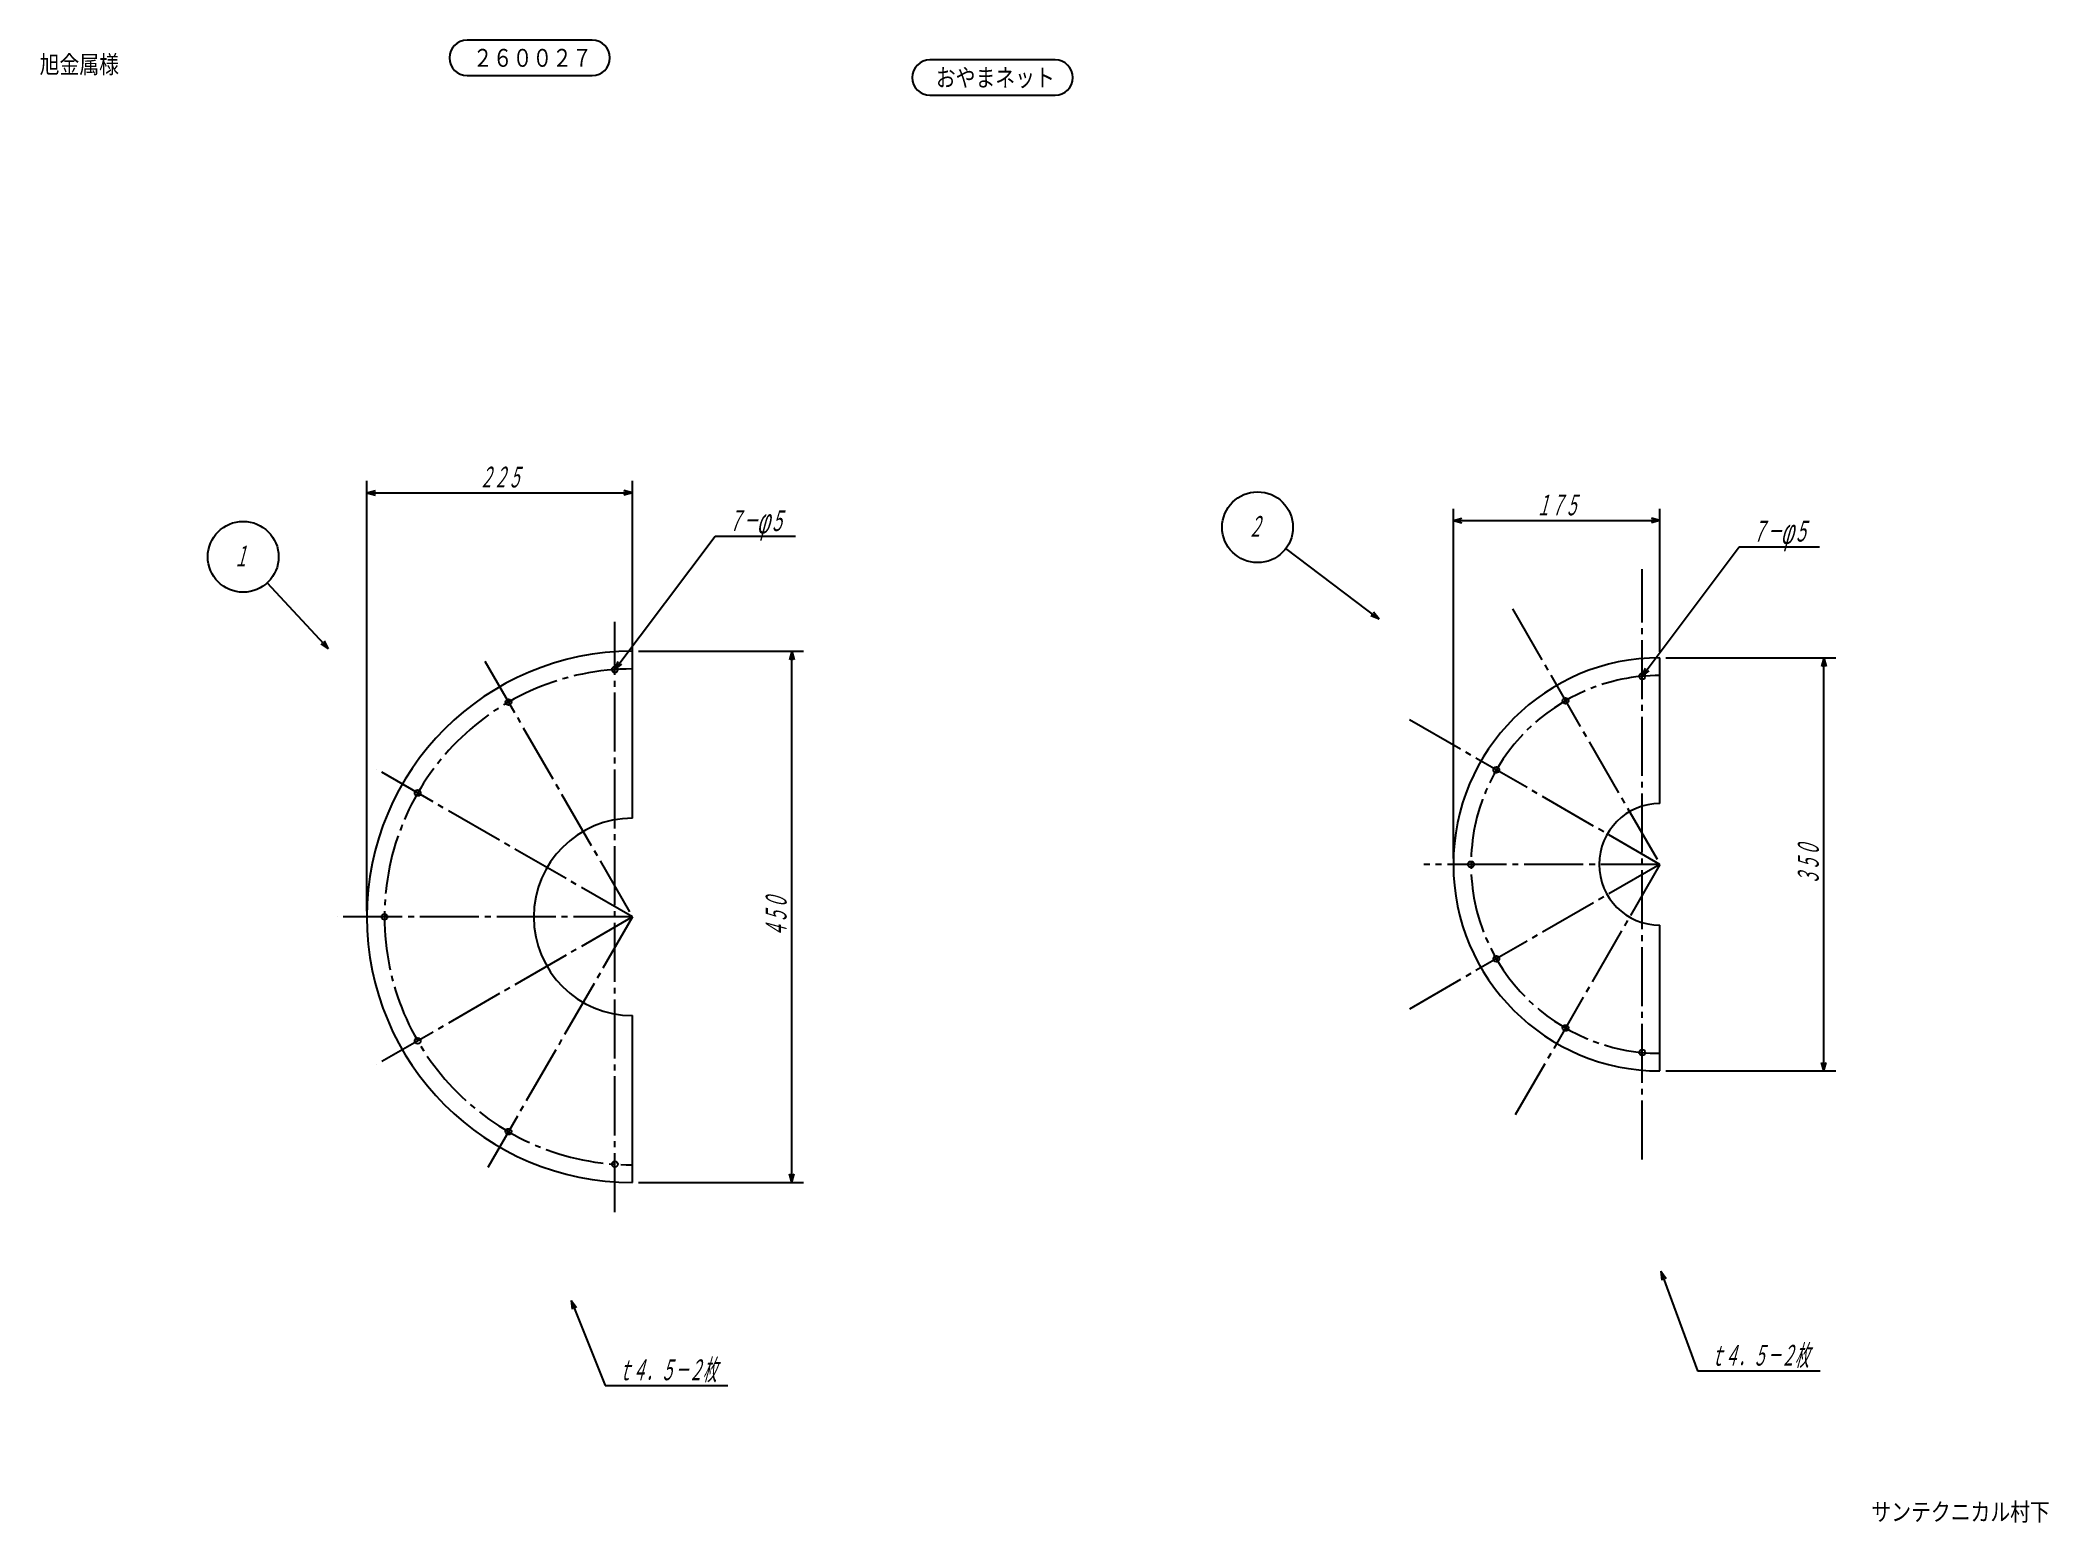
# Model space of a CAD drawing. Header units: millimetres. Extents: x 30 to 370, y 22 to 273.
import ezdxf
from ezdxf.enums import TextEntityAlignment as Align

# ---------------------------------------------------------------- set-up
doc = ezdxf.new("R2010")
doc.units = ezdxf.units.MM
doc.linetypes.add('DASHDOT', pattern=[13, 10, -1, 1, -1])
doc.layers.add('GR1_01', color=7, linetype='Continuous')
doc.styles.add('FX_VECTOR', font='MONOTXT.SHX', dxfattribs={"bigfont": 'BigFont.shx'})
doc.styles.add('ＭＳ ゴシック', font='')
doc.styles.get('ＭＳ ゴシック').set_extended_font_data('ＭＳ ゴシック')

# ---------------------------------------------------------------- blocks, each defined once
blk = doc.blocks.new('FXTIP_ARROW_S')
at = {"color": 0, "linetype": 'Continuous', "lineweight": -2}
for q in [(-1, 0), (-0.97, 0.26), (-0.97, -0.26)]:
    blk.add_line((0, 0), q, dxfattribs=at)
blk = doc.blocks.new('FXTIP_ARROW_E')
at = {"color": 0, "linetype": 'Continuous', "lineweight": -2}
for q in [(-1, 0), (-0.97, 0.26), (-0.97, -0.26)]:
    blk.add_line((0, 0), q, dxfattribs=at)

msp = doc.modelspace()

# ---------------------------------------------------------------- linework, layer by layer
at = {"layer": 'GR1_01', "color": 7, "linetype": 'Continuous', "lineweight": 25}
for p, q in [((123.54, 273.19), (102.34, 273.19)), ((201.94, 269.85), (180.74, 269.85)), ((102.34, 267.19), (123.54, 267.19)), ((180.74, 263.85), (201.94, 263.85)), ((85.36, 125.67), (85.36, 198.53)), ((130.36, 142.39), (130.36, 198.53)), ((85.36, 196.53), (130.36, 196.53)), ((269.39, 134.57), (269.39, 193.8)), ((269.39, 191.8), (304.39, 191.8)), ((304.39, 169.57), (304.39, 193.8)), ((127.36, 166.56), (144.37, 189.14)), ((144.37, 189.14), (157.97, 189.14)), ((301.39, 165.43), (317.79, 187.36)), ((317.79, 187.36), (331.39, 187.36)), ((256.8, 175.11), (241.01, 187.06)), ((78.88, 170.11), (68.51, 181.28)), ((130.36, 141.39), (130.36, 169.67)), ((131.36, 169.67), (159.34, 169.67)), ((157.34, 79.67), (157.34, 169.67)), ((304.39, 143.87), (304.39, 168.57)), ((305.39, 168.57), (334.16, 168.57)), ((332.16, 98.57), (332.16, 168.57)), ((304.39, 98.57), (304.39, 123.27)), ((130.36, 79.67), (130.36, 107.95)), ((305.39, 98.57), (334.16, 98.57)), ((131.36, 79.67), (159.34, 79.67)), ((304.55, 64.66), (310.73, 47.77)), ((119.97, 59.72), (125.73, 45.3)), ((310.73, 47.77), (331.53, 47.77)), ((125.73, 45.3), (146.53, 45.3))]:
    msp.add_line(p, q, dxfattribs=at)
at = {"layer": 'GR1_01', "color": 30, "linetype": 'DASHDOT', "lineweight": 25}
for p, q in [((301.39, 83.57), (301.39, 183.57)), ((127.36, 74.67), (127.36, 174.67))]:
    msp.add_line(p, q, dxfattribs=at)
at = {"layer": 'GR1_01', "color": 7, "linetype": 'DASHDOT', "lineweight": 25}
for p, q in [((279.39, 176.87), (304.39, 133.57)), ((105.36, 167.97), (130.36, 124.67)), ((304.39, 133.57), (261.09, 158.57)), ((130.36, 124.67), (87.05, 149.67)), ((304.39, 133.57), (261.09, 108.57)), ((304.39, 133.57), (264.39, 133.57)), ((304.39, 133.57), (279.39, 90.27)), ((130.36, 124.67), (80.36, 124.67)), ((130.36, 124.67), (87.05, 99.67)), ((130.36, 124.67), (105.36, 81.37))]:
    msp.add_line(p, q, dxfattribs=at)
at = {"layer": 'GR1_01', "color": 7, "linetype": 'Continuous', "lineweight": 25}
for centre, radius in [((236.23, 190.68), 6), ((64.42, 185.67), 6), ((127.36, 166.56), 0.5), ((301.39, 165.43), 0.5), ((109.36, 161.04), 0.5), ((288.39, 161.28), 0.5), ((276.68, 149.57), 0.5), ((93.98, 145.67), 0.5), ((272.39, 133.57), 0.5), ((88.36, 124.67), 0.5), ((276.68, 117.57), 0.5), ((288.39, 105.86), 0.5), ((93.98, 103.67), 0.5), ((301.39, 101.71), 0.5), ((109.36, 88.3), 0.5), ((127.36, 82.78), 0.5)]:
    msp.add_circle(centre, radius, dxfattribs=at)
for centre, radius, start, end in [((102.34, 270.19), 3, 90, 270), ((123.54, 270.19), 3, 270, 90), ((180.74, 266.85), 3, 90, 270), ((201.94, 266.85), 3, 270, 90), ((130.36, 124.67), 45, 90, 270), ((304.39, 133.57), 35, 90, 270), ((304.39, 133.57), 10.3, 90, 270), ((130.36, 124.67), 16.72, 90, 270)]:
    msp.add_arc(centre, radius, start, end, dxfattribs=at)
at = {"layer": 'GR1_01', "color": 30, "linetype": 'DASHDOT', "lineweight": 25}
for centre, radius in [((130.36, 124.67), 42), ((304.39, 133.57), 32)]:
    msp.add_arc(centre, radius, 90, 270, dxfattribs=at)

# ---------------------------------------------------------------- block references
at = {"layer": 'GR1_01', "color": 7, "linetype": 'Continuous', "lineweight": 25, "xscale": 1.5, "yscale": 1.5}
for name, p, rotation in [('FXTIP_ARROW_S', (85.36, 196.53), 180), ('FXTIP_ARROW_E', (130.36, 196.53), 360), ('FXTIP_ARROW_S', (269.39, 191.8), 180), ('FXTIP_ARROW_E', (304.39, 191.8), 360), ('FXTIP_ARROW_S', (256.8, 175.11), 322.8831393167298), ('FXTIP_ARROW_S', (78.88, 170.11), 312.8789036033386), ('FXTIP_ARROW_S', (127.36, 166.56), 233.001373125855), ('FXTIP_ARROW_E', (157.34, 169.67), 90), ('FXTIP_ARROW_S', (301.39, 165.43), 233.2060193453313), ('FXTIP_ARROW_E', (332.16, 168.57), 90), ('FXTIP_ARROW_S', (332.16, 98.57), 270), ('FXTIP_ARROW_S', (157.34, 79.67), 270), ('FXTIP_ARROW_S', (304.55, 64.66), 110.0952311919051), ('FXTIP_ARROW_S', (119.97, 59.72), 111.8014094863518)]:
    msp.add_blockref(name, p, dxfattribs=dict(at, rotation=rotation))

# ---------------------------------------------------------------- texts
at = {"layer": 'GR1_01', "color": 7, "linetype": 'Continuous', "lineweight": 25, "style": 'ＭＳ ゴシック', "width": 0.812625}
for s, p in [('旭金属様', (29.95, 269.08)), ('２６００２７', (103.34, 270.19)), ('おやまネット', (181.74, 266.85)), ('サンテクニカル村下', (340.2, 23.88))]:
    msp.add_text(s, height=3.03, dxfattribs=at).set_placement(p, align=Align.MIDDLE_LEFT)
at = {"layer": 'GR1_01', "color": 7, "linetype": 'Continuous', "lineweight": 25, "style": 'FX_VECTOR', "oblique": 15}
for s, rotation, width, p, p2 in [('２２５', 0, 0.741176, (104.26, 197.03), (111.46, 197.03)), ('１７５', 0, 0.741176, (283.29, 192.3), (290.49, 192.3)), ('２', 0, 0.84, (234.49, 188.68), (236.89, 188.68)), ('１', 0, 0.84, (62.69, 183.67), (65.09, 183.67)), ('３５０', 90, 0.741176, (331.66, 129.97), (331.66, 137.17)), ('４５０', 90, 0.741176, (156.84, 121.07), (156.84, 128.27))]:
    msp.add_text(s, height=4, rotation=rotation, dxfattribs=dict(at, width=width)).set_placement(p, p2, align=Align.FIT)
for s, width, p, p2 in [('７－φ５', 0.730435, (146.37, 189.64), (155.97, 189.64)), ('７－φ５', 0.730435, (319.79, 187.86), (329.39, 187.86)), ('ｔ４．５－２枚', 0.717073, (312.73, 48.27), (329.53, 48.27)), ('ｔ４．５－２枚', 0.717073, (127.73, 45.8), (144.53, 45.8))]:
    msp.add_text(s, height=4, dxfattribs=dict(at, width=width)).set_placement(p, p2, align=Align.FIT)

doc.saveas('drawing.dxf')
